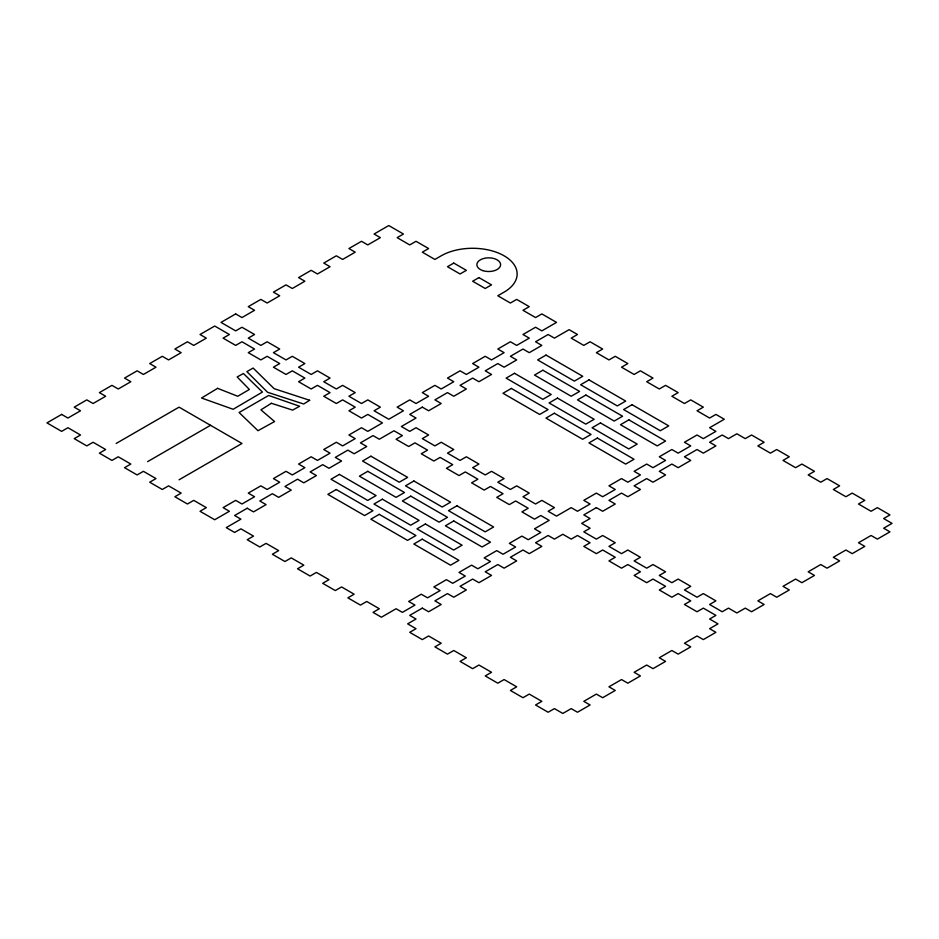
<?xml version="1.0" encoding="UTF-8"?>
<svg xmlns="http://www.w3.org/2000/svg" width="939" height="939" viewBox="0 0 939 939"><rect width="100%" height="100%" fill="white"/><g stroke="black" fill="none" stroke-linecap="round" stroke-linejoin="round"><path stroke-width="1.41" d="M116.154 443.466L179.067 407.15L241.969 443.466L179.067 479.794M147.611 461.636L210.512 425.308M600.502 422.902L592.075 427.761L628.778 448.948L637.205 444.088L600.467 422.926M309.647 400.272L303.708 404.016L267.58 392.279L246.898 371.633L253.119 368.041L274.153 388.687L309.647 400.272M271.394 403.289L260.925 409.85L274.587 421.541L257.99 430.708L239.093 412.514L268.648 395.46L299.623 406.27L292.604 410.108L271.394 403.289M217.613 388.335L201.545 398.019L233.142 409.287L262.439 392.068L243.436 373.522L237.144 376.962L249.387 389.462L237.755 396.27L217.613 388.335M61.634 414.416L46.95 422.89L61.634 431.365L67.925 427.726L80.508 434.992L74.216 438.63L86.799 445.896L93.09 442.257L105.661 449.523L99.381 453.15L111.952 460.415L118.244 456.788L130.826 464.054L124.535 467.681L137.117 474.946L143.409 471.319L155.991 478.585L149.7 482.212L162.283 489.477L168.574 485.85L181.157 493.104L174.865 496.743L187.448 504.008L193.739 500.37L206.322 507.635L200.03 511.274L214.714 519.748L229.386 511.274L223.095 507.635L235.677 500.37L241.969 504.008L254.551 496.743L248.26 493.104L260.842 485.85L267.134 489.477L279.716 482.212L273.425 478.585L286.008 471.319L292.299 474.946L304.882 467.681L298.59 464.054L311.173 456.788L317.464 460.415L330.047 453.15L323.755 449.523L336.338 442.257L342.629 445.896L355.212 438.63L348.921 434.992L361.503 427.726L367.795 431.365L382.478 422.89L367.795 414.416L361.503 418.043L348.921 410.777L355.212 407.15L342.629 399.885L336.338 403.512L323.755 396.258L330.047 392.619L317.464 385.354L311.173 388.992L298.59 381.727L304.882 378.088L292.299 370.823L286.008 374.461L273.425 367.196L279.716 363.569L267.134 356.304L260.842 359.93L248.26 352.665L254.551 349.038L241.969 341.773L235.677 345.399L223.095 338.134L229.386 334.507L214.714 326.033L200.03 334.507L206.322 338.134L193.739 345.399L187.448 341.773L174.865 349.038L181.157 352.665L168.574 359.93L162.283 356.304L149.7 363.569L155.991 367.196L143.409 374.461L137.117 370.823L124.535 378.088L130.826 381.727L118.244 388.992L111.952 385.354L99.381 392.619L105.661 396.258L93.09 403.512L86.799 399.885L74.216 407.15L80.508 410.777L67.925 418.043L61.634 414.416M235.677 313.919L221.005 322.394L235.677 330.88L241.969 327.242L254.551 334.507L248.26 338.134L260.842 345.399L267.134 341.773L279.716 349.038L273.425 352.665L286.008 359.93L292.299 356.304L304.882 363.569L298.59 367.196L311.173 374.461L317.464 370.823L330.047 378.088L323.755 381.727L336.338 388.992L342.629 385.354L355.212 392.619L348.921 396.258L361.503 403.512L367.795 399.885L380.377 407.15L374.086 410.777L388.769 419.252L403.441 410.777L397.15 407.15L409.733 399.885L416.024 403.512L428.607 396.258L422.315 392.619L434.898 385.354L441.189 388.992L453.772 381.727L447.48 378.088L460.063 370.823L466.354 374.461L478.937 367.196L472.646 363.569L485.228 356.304L491.52 359.93L504.102 352.665L497.811 349.038L510.393 341.773L516.685 345.399L529.267 338.134L522.976 334.507L535.559 327.242L541.85 330.88L556.522 322.394L541.85 313.919L535.559 317.558L522.976 310.293L529.267 306.666L516.685 299.4L510.393 303.027L497.811 295.762L504.102 292.135A44.485 25.682 0 0 0 504.102 255.807A44.485 25.682 0 0 0 441.189 255.807L434.898 259.446L422.315 252.18L428.607 248.542L416.024 241.288L409.733 244.915L397.15 237.649L403.441 234.022L388.769 225.548L374.086 234.022L380.377 237.649L367.795 244.915L361.503 241.288L348.921 248.542L355.212 252.18L342.629 259.446L336.338 255.807L323.755 263.073L330.047 266.711L317.464 273.977L311.173 270.338L298.59 277.604L304.882 281.231L292.299 288.496L286.008 284.869L273.425 292.135L279.716 295.762L267.134 303.027L260.842 299.4L248.26 306.666L254.551 310.293L241.969 317.558L235.677 313.919M453.772 263.073L447.48 266.711L460.063 273.977L466.354 270.338L453.772 263.073M478.937 277.604L472.646 281.231L485.228 288.496L491.52 284.869L478.937 277.604M247.203 508.245L234.621 515.511L240.912 519.15L226.24 527.624L234.621 532.46L240.912 528.833L253.495 536.099L247.203 539.725L259.786 546.991L266.077 543.364L278.66 550.618L272.369 554.256L284.951 561.522L291.243 557.883L303.825 565.149L297.534 568.788L310.116 576.053L316.408 572.414L328.99 579.68L322.699 583.307L335.282 590.572L341.573 586.945L354.156 594.211L347.864 597.838L360.447 605.103L366.738 601.476L379.321 608.742L373.029 612.369L381.41 617.216L396.094 608.742L402.385 612.369L414.968 605.103L408.676 601.476L421.259 594.211L427.55 597.838L440.133 590.572L433.841 586.945L446.424 579.68L452.715 583.307L465.298 576.053L459.007 572.414L471.589 565.149L477.881 568.788L490.463 561.522L484.172 557.883L496.754 550.618L503.046 554.256L515.628 546.991L509.337 543.364L521.92 536.099L528.211 539.725L540.794 532.46L534.502 528.833L549.174 520.359L540.794 515.511L534.502 519.15L521.92 511.884L528.211 508.245L515.628 500.98L509.337 504.619L496.754 497.353L503.046 493.714L490.463 486.461L484.172 490.088L471.589 482.822L477.881 479.195L465.298 471.93L459.007 475.557L446.424 468.291L452.715 464.664L440.133 457.399L433.841 461.026L421.259 453.772L427.55 450.133L414.968 442.868L408.676 446.506L396.094 439.241L402.385 435.602L393.993 430.766L379.321 439.241L373.029 435.602L360.447 442.868L366.738 446.506L354.156 453.772L347.864 450.133L335.282 457.399L341.573 461.026L328.99 468.291L322.699 464.664L310.116 471.93L316.408 475.557L303.825 482.822L297.534 479.195L284.951 486.461L291.243 490.088L278.66 497.353L272.369 493.714L259.786 500.98L266.077 504.619L253.495 511.884L247.203 508.245M422.315 407.15L409.733 414.416L416.024 418.043L401.352 426.517L409.733 431.365L416.024 427.726L428.607 434.992L422.315 438.63L434.898 445.896L441.189 442.257L453.772 449.523L447.48 453.15L460.063 460.415L466.354 456.788L478.937 464.054L472.646 467.681L485.228 474.946L491.52 471.319L504.102 478.585L497.811 482.212L510.393 489.477L516.685 485.85L529.267 493.104L522.976 496.743L535.559 504.008L541.85 500.37L554.433 507.635L548.141 511.274L556.522 516.11L571.205 507.635L577.497 511.274L590.079 504.008L583.788 500.37L596.371 493.104L602.662 496.743L615.245 489.477L608.953 485.85L621.536 478.585L627.827 482.212L640.41 474.946L634.118 471.319L646.701 464.054L652.992 467.681L665.575 460.415L659.284 456.788L671.866 449.523L678.158 453.15L690.74 445.896L684.449 442.257L697.031 434.992L703.323 438.63L715.905 431.365L709.614 427.726L724.286 419.252L715.905 414.416L709.614 418.043L697.031 410.777L703.323 407.15L690.74 399.885L684.449 403.512L671.866 396.258L678.158 392.619L665.575 385.354L659.284 388.992L646.701 381.727L652.992 378.088L640.41 370.823L634.118 374.461L621.536 367.196L627.827 363.569L615.245 356.304L608.953 359.93L596.371 352.665L602.662 349.038L590.079 341.773L583.788 345.399L571.205 338.134L577.497 334.507L569.104 329.659L554.433 338.134L548.141 334.507L535.559 341.773L541.85 345.399L529.267 352.665L522.976 349.038L510.393 356.304L516.685 359.93L504.102 367.196L497.811 363.569L485.228 370.823L491.52 374.461L478.937 381.727L472.646 378.088L460.063 385.354L466.354 388.992L453.772 396.258L447.48 392.619L434.898 399.885L441.189 403.512L428.607 410.777L422.315 407.15M339.402 474.395L331.009 479.23L367.712 500.428L376.093 495.581L339.402 474.395M370.928 456.19L362.548 461.026L399.239 482.223L407.632 477.376L370.928 456.19M514.513 373.299L506.121 378.135L542.824 399.321L551.205 394.486L514.513 373.299M546.04 355.083L537.648 359.93L574.351 381.117L582.743 376.281L546.04 355.083M336.256 489.524L327.864 494.372L364.567 515.558L372.947 510.71L336.256 489.524M367.783 471.319L359.402 476.167L396.094 497.353L404.486 492.506L367.783 471.319M511.368 388.429L502.975 393.265L539.679 414.463L548.059 409.615L511.368 388.429M542.895 370.224L534.502 375.06L571.205 396.258L579.598 391.41L542.895 370.224M382.361 499.196L373.98 504.043L410.672 525.23L419.064 520.394L382.361 499.196M413.899 480.991L405.507 485.839L442.21 507.025L450.591 502.177L413.899 480.991M557.473 398.101L549.092 402.948L585.783 424.135L594.176 419.287L557.473 398.101M589.011 379.896L580.619 384.744L617.322 405.93L625.703 401.082L589.011 379.896M379.239 514.349L370.858 519.185L407.549 540.371L415.942 535.535L379.239 514.349M410.777 496.144L402.385 500.98L439.088 522.166L447.469 517.33L410.777 496.144M554.35 413.242L545.97 418.09L582.661 439.276L591.054 434.428L554.35 413.242M585.889 395.037L577.497 399.885L614.2 421.071L622.58 416.223L585.889 395.037M425.39 523.997L416.963 528.868L453.666 550.054L462.094 545.183L425.39 523.997M456.929 505.792L448.502 510.663L485.193 531.85L493.621 526.979L456.929 505.792M632.041 404.697L623.613 409.557L660.305 430.743L668.732 425.883L632.041 404.697M422.233 539.162L413.841 544.01L450.544 565.196L458.925 560.348L422.233 539.162M453.76 520.957L445.379 525.805L482.071 546.991L490.463 542.143L453.76 520.957M597.345 438.067L588.953 442.915L625.656 464.101L634.036 459.253L597.345 438.067M628.872 419.862L620.491 424.71L657.183 445.896L665.575 441.048L628.872 419.862M422.315 608.12L409.733 615.385L416.024 619.024L407.643 623.86L416.024 628.707L409.733 632.334L422.315 639.6L428.607 635.973L441.189 643.238L434.898 646.865L447.48 654.131L453.772 650.504L466.354 657.769L460.063 661.396L472.646 668.662L478.937 665.023L491.52 672.289L485.228 675.927L497.811 683.193L504.102 679.554L516.685 686.82L510.393 690.458L522.976 697.712L529.267 694.085L541.85 701.351L535.559 704.978L548.141 712.243L554.433 708.616L562.813 713.452L571.205 708.616L577.497 712.243L590.079 704.978L583.788 701.351L596.371 694.085L602.662 697.712L615.245 690.458L608.953 686.82L621.536 679.554L627.827 683.193L640.41 675.927L634.118 672.289L646.701 665.023L652.992 668.662L665.575 661.396L659.284 657.769L671.866 650.504L678.158 654.131L690.74 646.865L684.449 643.238L697.031 635.973L703.323 639.6L715.905 632.334L709.614 628.707L717.995 623.86L709.614 619.024L715.905 615.385L703.323 608.12L697.031 611.759L684.449 604.493L690.74 600.866L678.158 593.601L671.866 597.227L659.284 589.962L665.575 586.335L652.992 579.07L646.701 582.696L634.118 575.431L640.41 571.804L627.827 564.539L621.536 568.177L608.953 560.912L615.245 557.273L602.662 550.008L596.371 553.646L583.788 546.381L590.079 542.742L577.497 535.488L571.205 539.115L562.813 534.268L554.433 539.115L548.141 535.488L535.559 542.742L541.85 546.381L529.267 553.646L522.976 550.008L510.393 557.273L516.685 560.912L504.102 568.177L497.811 564.539L485.228 571.804L491.52 575.431L478.937 582.696L472.646 579.07L460.063 586.335L466.354 589.962L453.772 597.227L447.48 593.601L434.898 600.866L441.189 604.493L428.607 611.759L422.315 608.12M596.371 507.635L583.788 514.901L590.079 518.539L581.687 523.375L590.079 528.223L583.788 531.85L596.371 539.115L602.662 535.488L615.245 542.742L608.953 546.381L621.536 553.646L627.827 550.008L640.41 557.273L634.118 560.912L646.701 568.177L652.992 564.539L665.575 571.804L659.284 575.431L671.866 582.696L678.158 579.07L690.74 586.335L684.449 589.962L697.031 597.227L703.323 593.601L715.905 600.866L709.614 604.493L722.197 611.759L728.488 608.12L736.869 612.967L745.261 608.12L751.552 611.759L764.135 604.493L757.843 600.866L770.426 593.601L776.717 597.227L789.3 589.962L783.009 586.335L795.591 579.07L801.883 582.696L814.465 575.431L808.174 571.804L820.756 564.539L827.048 568.177L839.619 560.912L833.339 557.273L845.91 550.008L852.201 553.646L864.784 546.381L858.492 542.742L871.075 535.488L877.366 539.115L889.949 531.85L883.658 528.223L892.05 523.375L883.658 518.539L889.949 514.901L877.366 507.635L871.075 511.274L858.492 504.008L864.784 500.37L852.201 493.104L845.91 496.743L833.339 489.477L839.619 485.85L827.048 478.585L820.756 482.212L808.174 474.946L814.465 471.319L801.883 464.054L795.591 467.681L783.009 460.415L789.3 456.788L776.717 449.523L770.426 453.15L757.843 445.896L764.135 442.257L751.552 434.992L745.261 438.63L736.869 433.783L728.488 438.63L722.197 434.992L709.614 442.257L715.905 445.896L703.323 453.15L697.031 449.523L684.449 456.788L690.74 460.415L678.158 467.681L671.866 464.054L659.284 471.319L665.575 474.946L652.992 482.212L646.701 478.585L634.118 485.85L640.41 489.477L627.827 496.743L621.536 493.104L608.953 500.37L615.245 504.008L602.662 511.274L596.371 507.635M482.81 270.608A11.867 6.843 0 0 0 500.604 264.681A11.867 6.843 0 0 0 482.81 258.753A11.867 6.843 0 0 0 482.81 270.608"/></g></svg>
